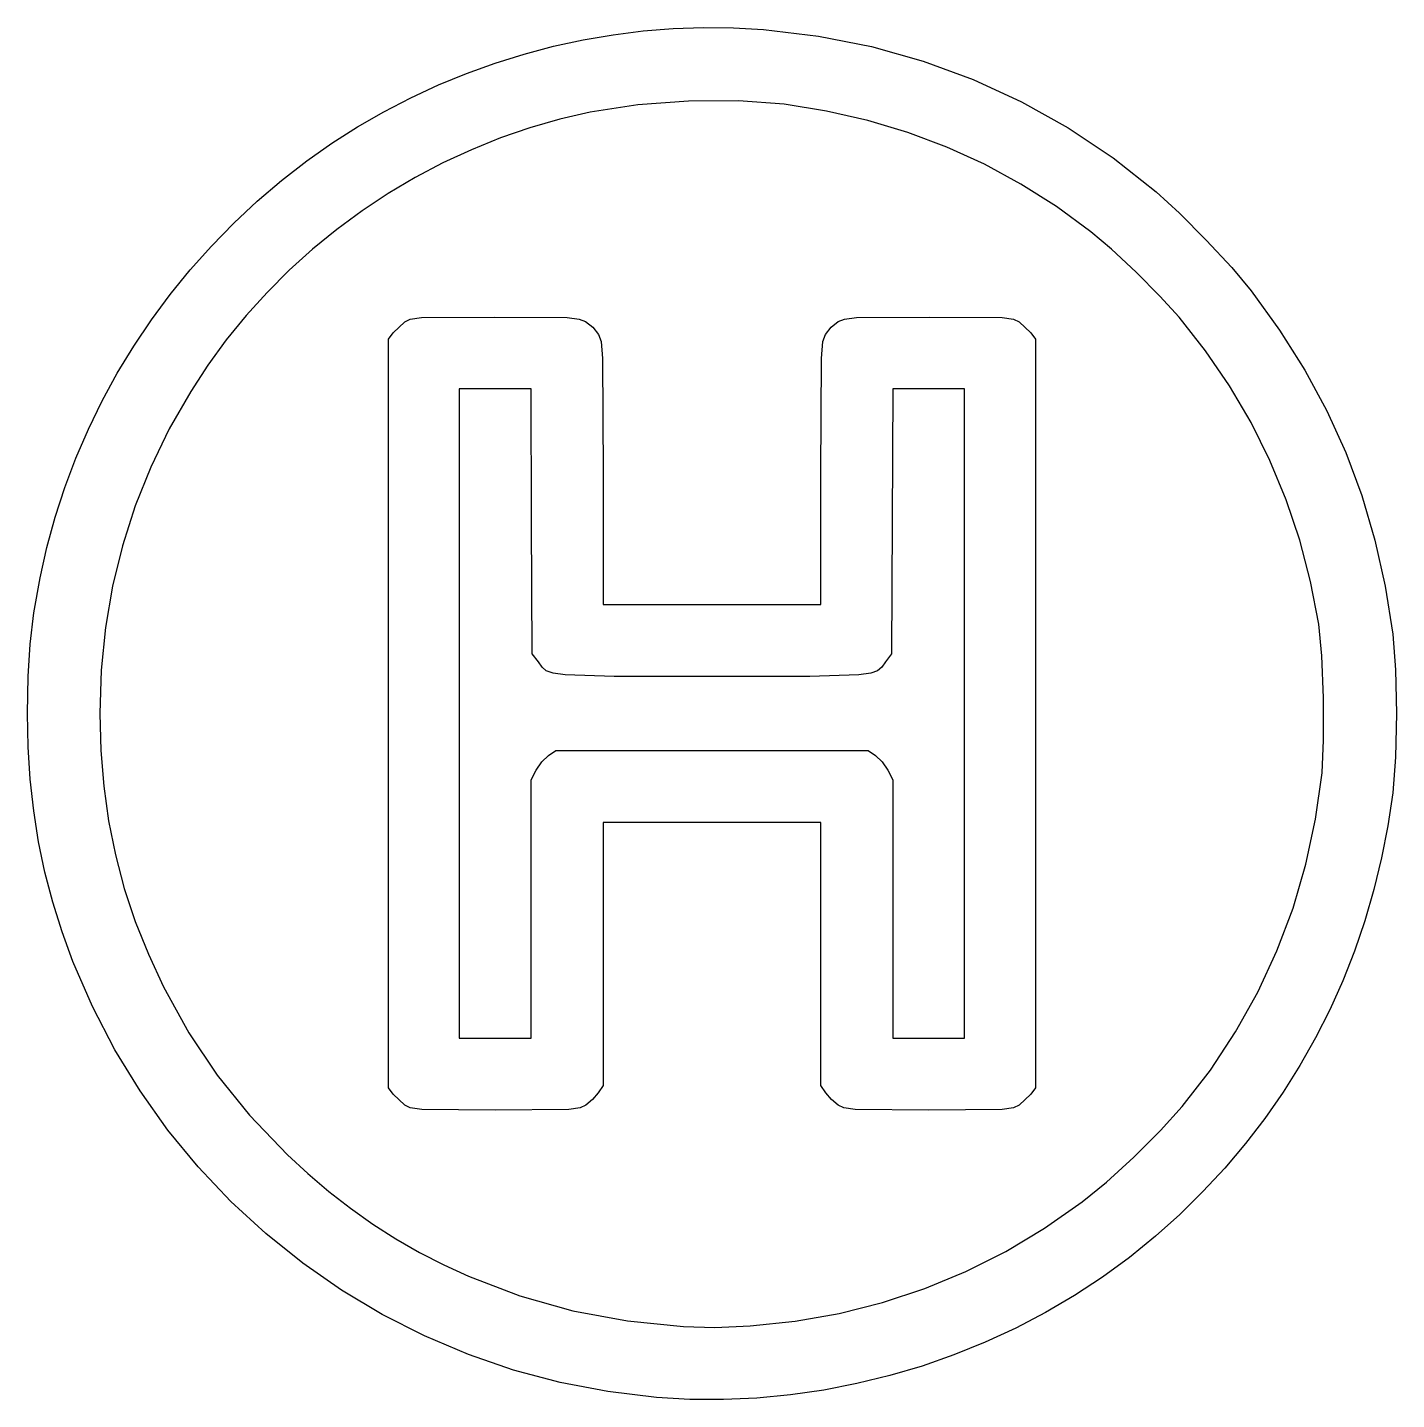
# Model space of a CAD drawing. Extents: x 107 to 273, y 48 to 214.
import ezdxf

# ---------------------------------------------------------------- set-up
doc = ezdxf.new("R2010")
doc.units = 0

msp = doc.modelspace()

# ---------------------------------------------------------------- linework, layer by layer
at = {"layer": 'Image'}
for p, q in [((174.621021, 212.84126), (178.248464, 213.463227)), ((178.248464, 213.463227), (181.894964, 213.922534)), ((181.894964, 213.922534), (185.55304, 214.217031)), ((185.55304, 214.217031), (189.215214, 214.344568)), ((189.215214, 214.344568), (192.874006, 214.302997)), ((192.874006, 214.302997), (196.521939, 214.090169)), ((196.521939, 214.090169), (203.178433, 213.294851)), ((203.178433, 213.294851), (209.644837, 212.019601)), ((167.453219, 211.117937), (171.020113, 212.05878)), ((171.020113, 212.05878), (174.621021, 212.84126)), ((209.644837, 212.019601), (215.917152, 210.266069)), ((160.45139, 208.769758), (163.927819, 210.02088)), ((163.927819, 210.02088), (167.453219, 211.117937)), ((215.917152, 210.266069), (221.99138, 208.035908)), ((157.031413, 207.36672), (160.45139, 208.769758)), ((153.675367, 205.813916), (157.031413, 207.36672)), ((221.99138, 208.035908), (227.863521, 205.330771)), ((150.39073, 204.113493), (153.675367, 205.813916)), ((187.400713, 205.401555), (181.246717, 204.931517)), ((193.473262, 205.434207), (187.400713, 205.401555)), ((199.012334, 205.010887), (193.473262, 205.434207)), ((204.175875, 204.182531), (199.012334, 205.010887)), ((227.863521, 205.330771), (233.529576, 202.152308)), ((147.184981, 202.267602), (150.39073, 204.113493)), ((175.463304, 204.042678), (171.77559, 203.198285)), ((181.246717, 204.931517), (175.463304, 204.042678)), ((209.186445, 203.041997), (204.175875, 204.182531)), ((144.065601, 200.278391), (147.184981, 202.267602)), ((168.134897, 202.155945), (164.54985, 200.92168)), ((171.77559, 203.198285), (168.134897, 202.155945)), ((214.048536, 201.587419), (209.186445, 203.041997)), ((233.529576, 202.152308), (238.985548, 198.502173)), ((141.040067, 198.148009), (144.065601, 200.278391)), ((164.54985, 200.92168), (161.029074, 199.501511)), ((218.766638, 199.816935), (214.048536, 201.587419)), ((161.029074, 199.501511), (157.581191, 197.901462)), ((223.345244, 197.728679), (218.766638, 199.816935)), ((238.985548, 198.502173), (244.227437, 194.382017)), ((137.957064, 195.755729), (141.040067, 198.148009)), ((157.581191, 197.901462), (154.214826, 196.127555)), ((227.788843, 195.320788), (223.345244, 197.728679)), ((134.995603, 193.229599), (137.957064, 195.755729)), ((154.214826, 196.127555), (150.938602, 194.185812)), ((232.101929, 192.591398), (227.788843, 195.320788)), ((150.938602, 194.185812), (147.761144, 192.082257)), ((244.227437, 194.382017), (247.065368, 191.781227)), ((132.159886, 190.576191), (134.995603, 193.229599)), ((147.761144, 192.082257), (144.691076, 189.82291)), ((236.288991, 189.538645), (232.101929, 192.591398)), ((247.065368, 191.781227), (250.300836, 188.527508)), ((129.454116, 187.80208), (132.159886, 190.576191)), ((144.691076, 189.82291), (141.737022, 187.413795)), ((238.805003, 187.40369), (236.288991, 189.538645)), ((250.300836, 188.527508), (253.384009, 185.194058)), ((126.882496, 184.913837), (129.454116, 187.80208)), ((141.737022, 187.413795), (138.907604, 184.860934)), ((241.767358, 184.636548), (238.805003, 187.40369)), ((253.384009, 185.194058), (255.765057, 182.354073)), ((124.449228, 181.918035), (126.882496, 184.913837)), ((138.907604, 184.860934), (136.211448, 182.170349)), ((244.666345, 181.730564), (241.767358, 184.636548)), ((122.158514, 178.821247), (124.449228, 181.918035)), ((136.211448, 182.170349), (133.657178, 179.348064)), ((246.992255, 179.179077), (244.666345, 181.730564)), ((255.765057, 182.354073), (259.211844, 177.581975)), ((120.014557, 175.630046), (122.158514, 178.821247)), ((133.657178, 179.348064), (131.253416, 176.4001)), ((151.515423, 177.241449), (152.943611, 178.583766)), ((152.943611, 178.583766), (153.612847, 178.926342)), ((153.612847, 178.926342), (154.986356, 179.103252)), ((154.986356, 179.103252), (163.863454, 179.179077)), ((163.863454, 179.179077), (172.674951, 179.102673)), ((172.674951, 179.102673), (174.142258, 178.935522)), ((174.142258, 178.935522), (174.905622, 178.61872)), ((174.905622, 178.61872), (175.774372, 177.930095)), ((204.730637, 177.930095), (205.599387, 178.61872)), ((205.599387, 178.61872), (206.362751, 178.935526)), ((206.362751, 178.935526), (207.830058, 179.102677)), ((207.830058, 179.102677), (216.641555, 179.179077)), ((216.641555, 179.179077), (225.518654, 179.103255)), ((225.518654, 179.103255), (226.892162, 178.926345)), ((226.892162, 178.926345), (227.561398, 178.583766)), ((227.561398, 178.583766), (228.989586, 177.241449)), ((250.217983, 175.091077), (246.992255, 179.179077)), ((150.961929, 176.494444), (151.515423, 177.241449)), ((175.774372, 177.930095), (176.462997, 177.061345)), ((176.462997, 177.061345), (176.784054, 176.214146)), ((203.720958, 176.214146), (204.042012, 177.061345)), ((204.042012, 177.061345), (204.730637, 177.930095)), ((228.989586, 177.241449), (229.54308, 176.494444)), ((259.211844, 177.581975), (262.268066, 172.733369)), ((118.021559, 172.351005), (120.014557, 175.630046)), ((131.253416, 176.4001), (129.008788, 173.332479)), ((150.961929, 131.024971), (150.961929, 176.494444)), ((176.784054, 176.214146), (176.950732, 174.132229)), ((203.554279, 174.132229), (203.720958, 176.214146)), ((229.54308, 176.494444), (229.54308, 131.024971)), ((253.136886, 170.818733), (250.217983, 175.091077)), ((129.008788, 173.332479), (126.931916, 170.151225)), ((176.950732, 174.132229), (177.023355, 160.159224)), ((203.481655, 160.159224), (203.554279, 174.132229)), ((116.183724, 168.990696), (118.021559, 172.351005)), ((262.268066, 172.733369), (264.943693, 167.784096)), ((126.931916, 170.151225), (124.329078, 165.592696)), ((163.918641, 170.447838), (159.560877, 170.447838)), ((159.560877, 170.447838), (159.560877, 131.024971)), ((168.276405, 170.447838), (163.918641, 170.447838)), ((168.350406, 154.353622), (168.276405, 170.447838)), ((212.228604, 170.447838), (212.154603, 154.353622)), ((216.586369, 170.447838), (212.228604, 170.447838)), ((220.944133, 170.447838), (216.586369, 170.447838)), ((220.944133, 131.024971), (220.944133, 170.447838)), ((255.744423, 166.372033), (253.136886, 170.818733)), ((114.505254, 165.555693), (116.183724, 168.990696)), ((264.943693, 167.784096), (267.248694, 162.710001)), ((112.99035, 162.052567), (114.505254, 165.555693)), ((124.329078, 165.592696), (122.080567, 160.955165)), ((258.036052, 161.76097), (255.744423, 166.372033)), ((111.643216, 158.487893), (112.99035, 162.052567)), ((260.007231, 156.995532), (258.036052, 161.76097)), ((267.248694, 162.710001), (269.193037, 157.486926)), ((122.080567, 160.955165), (120.184139, 156.230669)), ((177.023355, 160.159224), (177.023355, 144.254121)), ((203.481655, 144.254121), (203.481655, 160.159224)), ((110.468055, 154.868242), (111.643216, 158.487893)), ((261.653419, 152.08571), (260.007231, 156.995532)), ((269.193037, 157.486926), (270.786692, 152.090714)), ((120.184139, 156.230669), (118.637549, 151.411243)), ((109.469068, 151.200187), (110.468055, 154.868242)), ((168.424407, 138.259406), (168.350406, 154.353622)), ((212.154603, 154.353622), (212.080602, 138.259406)), ((262.970074, 147.041494), (261.653419, 152.08571)), ((270.786692, 152.090714), (272.039629, 146.497208)), ((108.650459, 147.490302), (109.469068, 151.200187)), ((118.637549, 151.411243), (117.438553, 146.488924)), ((107.898066, 143.236709), (108.650459, 147.490302)), ((263.952655, 141.872874), (262.970074, 147.041494)), ((117.438553, 146.488924), (116.584906, 141.455748)), ((272.039629, 146.497208), (272.961814, 140.682251)), ((177.023355, 144.254121), (190.252505, 144.254121)), ((190.252505, 144.254121), (203.481655, 144.254121)), ((107.422706, 139.430104), (107.898066, 143.236709)), ((264.316239, 138.045141), (263.952655, 141.872874)), ((116.584906, 141.455748), (116.074364, 136.303752)), ((272.961814, 140.682251), (273.29965, 136.346146)), ((107.17425, 135.537265), (107.422706, 139.430104)), ((169.165687, 137.287741), (168.424407, 138.259406)), ((169.624884, 136.676725), (169.165687, 137.287741)), ((170.128439, 136.225591), (169.624884, 136.676725)), ((210.880125, 136.676725), (210.37657, 136.225591)), ((211.339322, 137.287741), (210.880125, 136.676725)), ((212.080602, 138.259406), (211.339322, 137.287741)), ((264.523798, 132.93794), (264.316239, 138.045141)), ((107.102571, 131.024971), (107.17425, 135.537265)), ((116.074364, 136.303752), (115.904682, 131.024971)), ((170.965124, 135.910172), (170.128439, 136.225591)), ((172.423711, 135.706298), (170.965124, 135.910172)), ((178.361675, 135.536511), (172.423711, 135.706298)), ((190.252505, 135.522882), (178.361675, 135.536511)), ((202.143334, 135.536511), (190.252505, 135.522882)), ((208.081298, 135.706298), (202.143334, 135.536511)), ((209.539885, 135.910172), (208.081298, 135.706298)), ((210.37657, 136.225591), (209.539885, 135.910172)), ((273.29965, 136.346146), (273.412376, 131.027677)), ((264.547484, 127.786886), (264.523798, 132.93794)), ((107.186142, 126.995998), (107.102571, 131.024971)), ((115.904682, 131.024971), (116.020319, 126.555027)), ((150.961929, 85.555499), (150.961929, 131.024971)), ((159.560877, 131.024971), (159.560877, 91.602104)), ((220.944133, 91.602104), (220.944133, 131.024971)), ((229.54308, 131.024971), (229.54308, 85.555499)), ((273.412376, 131.027677), (273.299821, 125.715695)), ((107.438414, 123.06833), (107.186142, 126.995998)), ((264.359451, 123.827592), (264.547484, 127.786886)), ((116.020319, 126.555027), (116.370232, 122.21494)), ((168.887427, 124.153762), (169.571954, 125.16151)), ((169.571954, 125.16151), (170.38176, 125.929614)), ((170.38176, 125.929614), (171.280784, 126.52706)), ((171.280784, 126.52706), (190.252505, 126.52706)), ((190.252505, 126.52706), (209.224225, 126.52706)), ((209.224225, 126.52706), (210.123249, 125.929614)), ((210.123249, 125.929614), (210.933055, 125.16151)), ((210.933055, 125.16151), (211.617582, 124.153762)), ((273.299821, 125.715695), (272.961814, 121.39905)), ((168.292116, 122.975356), (168.887427, 124.153762)), ((211.617582, 124.153762), (212.212894, 122.975356)), ((263.577196, 118.214021), (264.359451, 123.827592)), ((107.86173, 119.229203), (107.438414, 123.06833)), ((116.370232, 122.21494), (116.958921, 117.985396)), ((168.292116, 107.28873), (168.292116, 122.975356)), ((212.212894, 122.975356), (212.212894, 107.28873)), ((272.961814, 121.39905), (272.359051, 117.4049)), ((108.458432, 115.46585), (107.86173, 119.229203)), ((116.958921, 117.985396), (117.790887, 113.84708)), ((190.252505, 117.795821), (177.023355, 117.795821)), ((177.023355, 117.795821), (177.023355, 101.827677)), ((203.481655, 117.795821), (190.252505, 117.795821)), ((203.481655, 101.827677), (203.481655, 117.795821)), ((262.399929, 112.72805), (263.577196, 118.214021)), ((272.359051, 117.4049), (271.590767, 113.484123)), ((109.23086, 111.765504), (108.458432, 115.46585)), ((117.790887, 113.84708), (118.870629, 109.780677)), ((271.590767, 113.484123), (270.658153, 109.638938)), ((110.181359, 108.115401), (109.23086, 111.765504)), ((260.833855, 107.384485), (262.399929, 112.72805)), ((118.870629, 109.780677), (120.202647, 105.766874)), ((270.658153, 109.638938), (269.562396, 105.871565)), ((111.312268, 104.502773), (110.181359, 108.115401)), ((168.292116, 91.602104), (168.292116, 107.28873)), ((212.212894, 107.28873), (212.212894, 91.602104)), ((258.885176, 102.198134), (260.833855, 107.384485)), ((120.202647, 105.766874), (121.791443, 101.786354)), ((269.562396, 105.871565), (268.304684, 102.184222)), ((112.625929, 100.914855), (111.312268, 104.502773)), ((121.791443, 101.786354), (123.641517, 97.819805)), ((177.023355, 101.827677), (177.023355, 85.859534)), ((203.481655, 85.859534), (203.481655, 101.827677)), ((256.560098, 97.183802), (258.885176, 102.198134)), ((268.304684, 102.184222), (266.886207, 98.579128)), ((115.001208, 95.439157), (112.625929, 100.914855)), ((266.886207, 98.579128), (265.308151, 95.058503)), ((123.641517, 97.819805), (126.706615, 92.249772)), ((253.864823, 92.356297), (256.560098, 97.183802)), ((117.727756, 90.194664), (115.001208, 95.439157)), ((265.308151, 95.058503), (263.571707, 91.624566)), ((126.706615, 92.249772), (130.142338, 87.12443)), ((250.805555, 87.730425), (253.864823, 92.356297)), ((120.789008, 85.193747), (117.727756, 90.194664)), ((159.560877, 91.602104), (163.926496, 91.602104)), ((163.926496, 91.602104), (168.292116, 91.602104)), ((212.212894, 91.602104), (216.578513, 91.602104)), ((216.578513, 91.602104), (220.944133, 91.602104)), ((263.571707, 91.624566), (261.678061, 88.279535)), ((130.142338, 87.12443), (134.090231, 82.252121)), ((247.3885, 83.320993), (250.805555, 87.730425)), ((261.678061, 88.279535), (259.628402, 85.025629)), ((124.168398, 80.448781), (120.789008, 85.193747)), ((151.515423, 84.808494), (150.961929, 85.555499)), ((177.023355, 85.859534), (176.421746, 84.966807)), ((204.083263, 84.966807), (203.481655, 85.859534)), ((229.54308, 85.555499), (228.989586, 84.808494)), ((259.628402, 85.025629), (257.42392, 81.865068)), ((152.943611, 83.466177), (151.515423, 84.808494)), ((153.613604, 83.123531), (152.943611, 83.466177)), ((152.943611, 83.466177), (152.943611, 83.466177)), ((174.927413, 83.472474), (174.250015, 83.125483)), ((175.734623, 84.159597), (174.927413, 83.472474)), ((176.421746, 84.966807), (175.734623, 84.159597)), ((204.770386, 84.159597), (204.083263, 84.966807)), ((205.577596, 83.472474), (204.770386, 84.159597)), ((206.254994, 83.125451), (205.577596, 83.472474)), ((227.561398, 83.466177), (226.891405, 83.123533)), ((228.989586, 84.808494), (227.561398, 83.466177)), ((244.724265, 80.374599), (247.3885, 83.320993)), ((134.090231, 82.252121), (138.691842, 77.441188)), ((154.99345, 82.946629), (153.613604, 83.123531)), ((163.926496, 82.870865), (154.99345, 82.946629)), ((172.871673, 82.94679), (163.926496, 82.870865)), ((174.250015, 83.125483), (172.871673, 82.94679)), ((207.633336, 82.946761), (206.254994, 83.125451)), ((216.578513, 82.870865), (207.633336, 82.946761)), ((225.511559, 82.946631), (216.578513, 82.870865)), ((226.891405, 83.123533), (225.511559, 82.946631)), ((257.42392, 81.865068), (255.065801, 78.800071)), ((127.849359, 75.972138), (124.168398, 80.448781)), ((241.502691, 77.164993), (244.724265, 80.374599)), ((255.065801, 78.800071), (252.555234, 75.832856)), ((138.691842, 77.441188), (141.154529, 75.149994)), ((238.1848, 74.132248), (241.502691, 77.164993)), ((131.815324, 71.77619), (127.849359, 75.972138)), ((141.154529, 75.149994), (143.7066, 72.983277)), ((252.555234, 75.832856), (249.893409, 72.965643)), ((235.231615, 71.716443), (238.1848, 74.132248)), ((136.049728, 67.873311), (131.815324, 71.77619)), ((143.7066, 72.983277), (146.34447, 70.942592)), ((230.659494, 68.531017), (235.231615, 71.716443)), ((249.893409, 72.965643), (247.081512, 70.200651)), ((146.34447, 70.942592), (149.064553, 69.029492)), ((247.081512, 70.200651), (244.120733, 67.540098)), ((149.064553, 69.029492), (151.863263, 67.245531)), ((225.941955, 65.714861), (230.659494, 68.531017)), ((140.536004, 64.275874), (136.049728, 67.873311)), ((151.863263, 67.245531), (154.737015, 65.592264)), ((244.120733, 67.540098), (240.974942, 64.978108)), ((154.737015, 65.592264), (157.682222, 64.071243)), ((221.084352, 63.26997), (225.941955, 65.714861)), ((145.257585, 60.996251), (140.536004, 64.275874)), ((157.682222, 64.071243), (160.695299, 62.684023)), ((240.974942, 64.978108), (237.694409, 62.578862)), ((160.695299, 62.684023), (166.910719, 60.317199)), ((216.092037, 61.198339), (221.084352, 63.26997)), ((237.694409, 62.578862), (234.289645, 60.345752)), ((150.197906, 58.046816), (145.257585, 60.996251)), ((166.910719, 60.317199), (173.354587, 58.504224)), ((210.970362, 59.50196), (216.092037, 61.198339)), ((234.289645, 60.345752), (230.771163, 58.282169)), ((173.354587, 58.504224), (179.998218, 57.257527)), ((205.72468, 58.18283), (210.970362, 59.50196)), ((155.340399, 55.43994), (150.197906, 58.046816)), ((179.998218, 57.257527), (186.812926, 56.58954)), ((190.599969, 56.477297), (194.882707, 56.684287)), ((194.882707, 56.684287), (200.360344, 57.24294)), ((194.882707, 56.684287), (194.882707, 56.684287)), ((200.360344, 57.24294), (205.72468, 58.18283)), ((230.771163, 58.282169), (227.149475, 56.391506)), ((160.668499, 53.187998), (155.340399, 55.43994)), ((186.812926, 56.58954), (190.599969, 56.477297)), ((227.149475, 56.391506), (223.435092, 54.677154)), ((223.435092, 54.677154), (219.638525, 53.142506)), ((166.16564, 51.303362), (160.668499, 53.187998)), ((215.770288, 51.790954), (211.840891, 50.62589)), ((219.638525, 53.142506), (215.770288, 51.790954)), ((171.815254, 49.798405), (166.16564, 51.303362)), ((211.840891, 50.62589), (207.860846, 49.650705)), ((177.600775, 48.6855), (171.815254, 49.798405)), ((183.505638, 47.977019), (177.600775, 48.6855)), ((203.840665, 48.868792), (199.790861, 48.283542)), ((207.860846, 49.650705), (203.840665, 48.868792)), ((187.568821, 47.741695), (183.505638, 47.977019)), ((183.505638, 47.977019), (183.505638, 47.977019)), ((191.644427, 47.716601), (187.568821, 47.741695)), ((195.721944, 47.898348), (191.644427, 47.716601)), ((199.790861, 48.283542), (195.721944, 47.898348))]:
    msp.add_line(p, q, dxfattribs=at)

doc.saveas('drawing.dxf')
